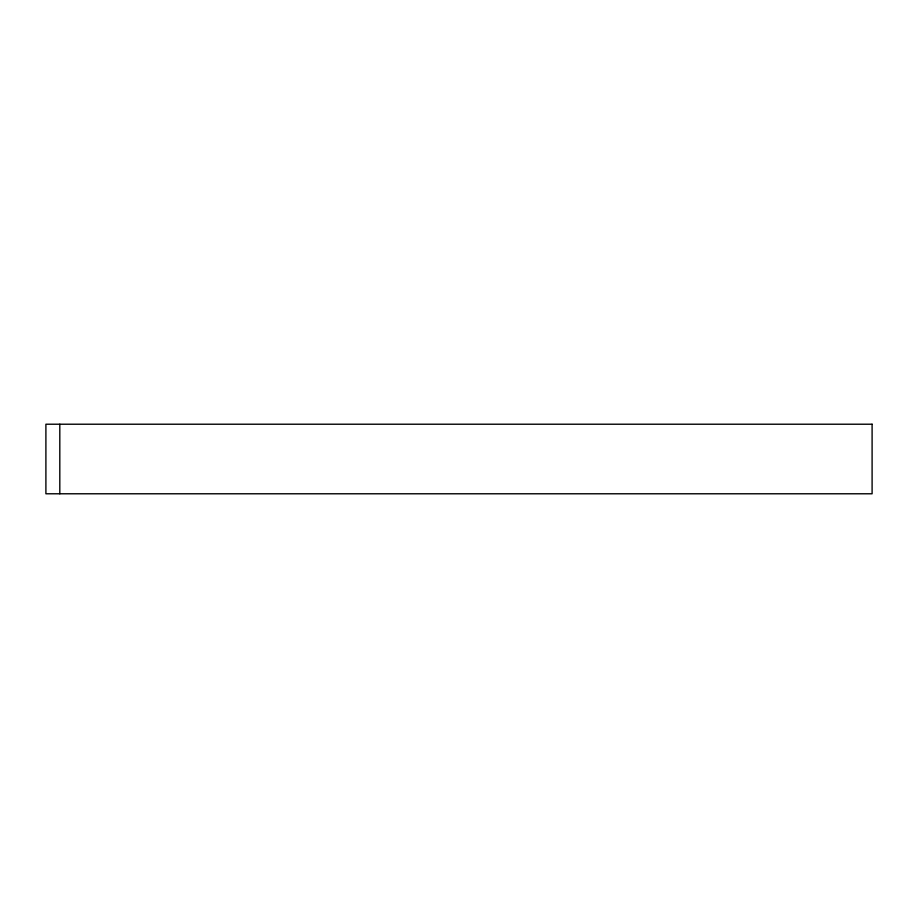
<?xml version="1.0" encoding="UTF-8"?>
<svg xmlns="http://www.w3.org/2000/svg" width="918" height="918" viewBox="0 0 918 918"><rect width="100%" height="100%" fill="white"/><g stroke="black" fill="none" stroke-linecap="round" stroke-linejoin="round"><path stroke-width="1.38" d="M59.808 424.219L59.808 493.781M872.1 424.219L45.9 424.219L45.9 493.781L872.1 493.781L872.1 424.219"/></g></svg>
